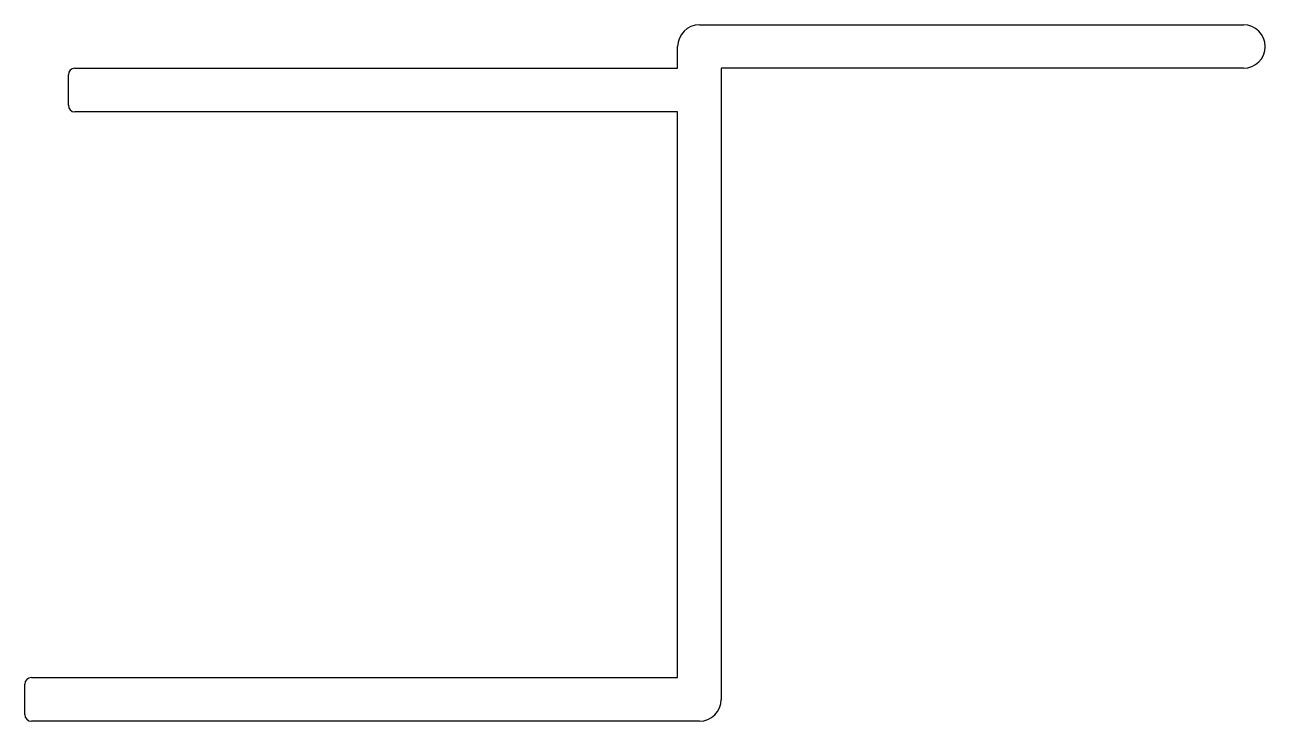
# Model space of a CAD drawing. Extents: x 1217.9 to 1274.9, y 457.7 to 489.7.
import ezdxf

# ---------------------------------------------------------------- set-up
doc = ezdxf.new("R2010")
doc.units = 0
doc.layers.get('0').update_dxf_attribs({"linetype": 'CONTINUOUS'})

msp = doc.modelspace()

# ---------------------------------------------------------------- linework, layer by layer
for p, q in [((1248.92, 489.687), (1273.92, 489.687)), ((1247.92, 487.687), (1247.92, 488.687)), ((1219.92, 485.987), (1219.92, 487.387)), ((1220.22, 487.687), (1247.92, 487.687)), ((1249.92, 487.687), (1249.92, 458.687)), ((1273.92, 487.687), (1249.92, 487.687)), ((1247.92, 485.687), (1220.22, 485.687)), ((1247.92, 459.687), (1247.92, 485.687)), ((1218.22, 459.687), (1247.92, 459.687)), ((1217.92, 457.987), (1217.92, 459.387)), ((1248.92, 457.687), (1218.22, 457.687))]:
    msp.add_line(p, q)
for centre, radius, start, end in [((1248.92, 488.687), 1, 90, 180), ((1273.92, 488.687), 1, 270, 90), ((1220.22, 487.387), 0.3, 90, 180), ((1220.22, 485.987), 0.3, 180, 270), ((1218.22, 459.387), 0.3, 90, 180), ((1248.92, 458.687), 1, 270, 0), ((1218.22, 457.987), 0.3, 180, 270)]:
    msp.add_arc(centre, radius, start, end)

doc.saveas('drawing.dxf')
